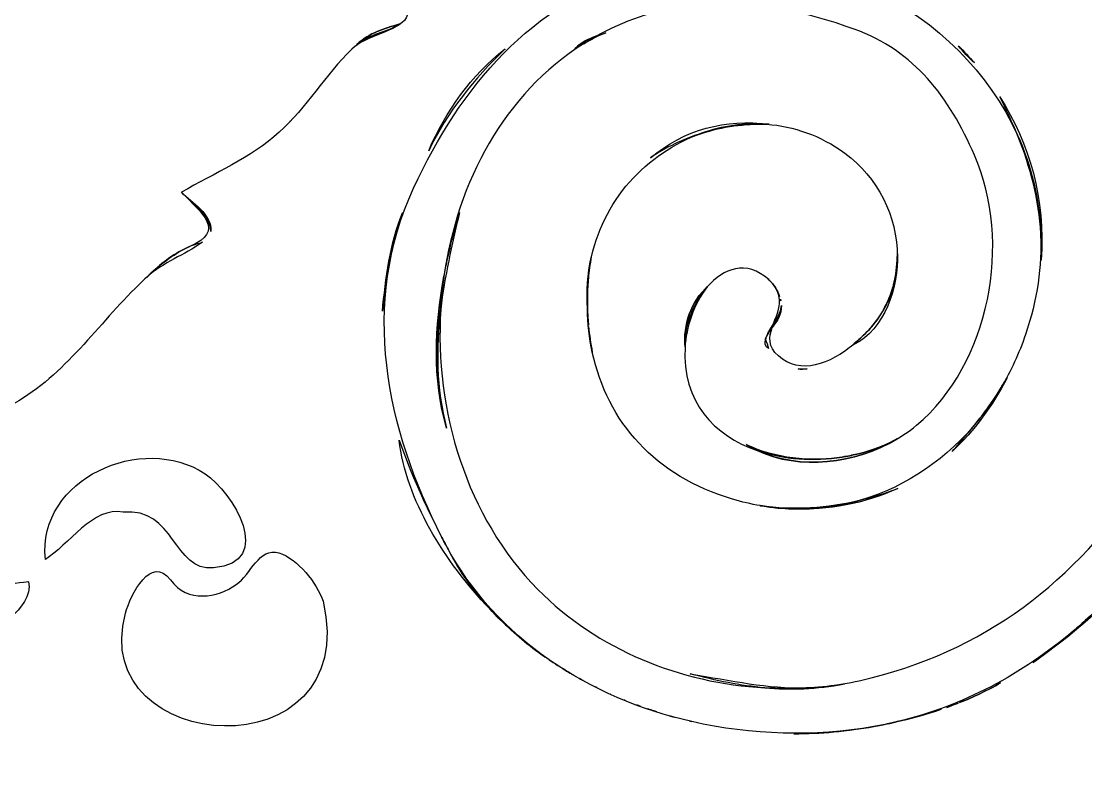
# Model space of a CAD drawing. Header units: centimetres. Extents: x -11.5 to 11.5, y -11.2 to 11.2.
# Drawn here: x -6.392 to -3.996, y 8.511 to 10.207 of the extents above; entities that cross this region are included whole.
import ezdxf

# ---------------------------------------------------------------- set-up
doc = ezdxf.new("R2010")
doc.units = ezdxf.units.CM
doc.header["$MEASUREMENT"] = 0
doc.layers.add('Layer 1', color=7, linetype='Continuous')

msp = doc.modelspace()

# ---------------------------------------------------------------- linework, layer by layer
at = {"layer": 'Layer 1'}
for points, knots in [([(-4.9059, 11.06084), (-5.01726, 11.06372), (-5.12804, 11.04925), (-5.23787, 11.03216), (-5.23787, 11.03216), (-5.38553, 11.00377), (-5.52949, 10.95622), (-5.66427, 10.89085), (-5.66427, 10.89085), (-5.76373, 10.84259), (-5.86059, 10.78605), (-5.95325, 10.72276), (-5.95325, 10.72276), (-5.95783, 10.7189), (-5.96211, 10.71588), (-5.96521, 10.7148), (-5.96521, 10.7148), (-6.06266, 10.64736), (-6.15515, 10.57227), (-6.24038, 10.49083), (-6.24038, 10.49083), (-6.39794, 10.34031), (-6.52756, 10.17071), (-6.65826, 9.99847), (-6.65826, 9.99847), (-6.68366, 9.96489), (-6.70914, 9.93137), (-6.73478, 9.89798), (-6.73478, 9.89798), (-6.73637, 9.89589), (-6.73793, 9.89383), (-6.73952, 9.89176), (-6.73952, 9.89176), (-6.88888, 9.69697), (-7.02413, 9.47467), (-7.18981, 9.29264), (-7.18981, 9.29264), (-7.20375, 9.27573), (-7.21886, 9.26025), (-7.23614, 9.24279), (-7.23614, 9.24279), (-7.31485, 9.15058), (-7.3869, 9.04959), (-7.47395, 8.96514), (-7.47395, 8.96514), (-7.51144, 8.92876), (-7.54904, 8.89323), (-7.58547, 8.85573), (-7.58547, 8.85573), (-7.59425, 8.84668), (-7.60314, 8.83766), (-7.61222, 8.8289), (-7.61222, 8.8289), (-7.60314, 8.83766), (-7.59425, 8.84665), (-7.58547, 8.85573), (-7.58547, 8.85573), (-7.61894, 8.8212), (-7.68469, 8.79146), (-7.70268, 8.74529), (-7.70268, 8.74529), (-7.65138, 8.70917), (-7.5651, 8.79495), (-7.53123, 8.82546), (-7.53123, 8.82546), (-7.45416, 8.89489), (-7.37251, 8.95945), (-7.2971, 9.03059), (-7.2971, 9.03059), (-7.20727, 9.11534), (-7.11986, 9.20368), (-7.03268, 9.29123), (-7.03268, 9.29123), (-7.00172, 9.32235), (-6.91716, 9.44675), (-6.85943, 9.47059), (-6.85943, 9.47059), (-6.85858, 9.47093), (-6.85771, 9.47117), (-6.85686, 9.47149), (-6.85686, 9.47149), (-6.85334, 9.47276), (-6.84993, 9.47366), (-6.84665, 9.47411), (-6.84665, 9.47411), (-6.84607, 9.47419), (-6.84554, 9.47448), (-6.84496, 9.47453), (-6.84496, 9.47453), (-6.84546, 9.47448), (-6.84594, 9.47419), (-6.84642, 9.47411), (-6.84642, 9.47411), (-6.84404, 9.47443), (-6.84158, 9.47488), (-6.83933, 9.47469), (-6.83933, 9.47469), (-6.82012, 9.25297), (-6.56893, 9.264), (-6.41896, 9.3411), (-6.41896, 9.3411), (-6.30339, 9.40053), (-6.22687, 9.51565), (-6.13604, 9.60539), (-6.13604, 9.60539), (-6.12445, 9.61687), (-6.11254, 9.62849), (-6.10027, 9.63971), (-6.10027, 9.63971), (-6.07527, 9.66363), (-6.04595, 9.68601), (-6.01388, 9.69969), (-6.01388, 9.69969), (-6.01343, 9.69988), (-6.01303, 9.70011), (-6.01261, 9.7003), (-6.01261, 9.7003), (-5.9317, 9.73496), (-5.98538, 9.77518), (-6.03166, 9.82219), (-6.03166, 9.82219), (-5.95736, 9.86566), (-5.87608, 9.8986), (-5.81153, 9.95729), (-5.81153, 9.95729), (-5.75023, 10.01306), (-5.70747, 10.08627), (-5.64836, 10.14427), (-5.64836, 10.14427), (-5.64659, 10.14602), (-5.64489, 10.14779), (-5.64309, 10.14948), (-5.64309, 10.14948), (-5.64489, 10.14779), (-5.64658, 10.14601), (-5.64836, 10.14427), (-5.64836, 10.14427), (-5.61767, 10.17544), (-5.54414, 10.1839), (-5.52586, 10.21449), (-5.52586, 10.21449), (-5.48503, 10.28278), (-5.66879, 10.35292), (-5.70369, 10.37628), (-5.70369, 10.37628), (-5.47382, 10.42674), (-5.29359, 10.57681), (-5.08615, 10.67981), (-5.08615, 10.67981), (-5.15293, 10.64832), (-5.22096, 10.61472), (-5.28229, 10.57535), (-5.28229, 10.57535), (-5.21014, 10.62276), (-5.13179, 10.66647), (-5.05081, 10.69661), (-5.05081, 10.69661), (-5.03052, 10.70598), (-5.01006, 10.715), (-4.98914, 10.7232), (-4.98914, 10.7232), (-4.71773, 10.82948), (-4.41753, 10.79128), (-4.16943, 10.64734), (-4.16943, 10.64734), (-4.02653, 10.56445), (-3.91347, 10.43959), (-3.83357, 10.29341), (-3.83357, 10.29341), (-3.85669, 10.3413), (-3.88284, 10.38742), (-3.91347, 10.42909), (-3.91347, 10.42909), (-3.86709, 10.36813), (-3.83042, 10.3004), (-3.80126, 10.22941), (-3.80126, 10.22941), (-3.65143, 9.90561), (-3.65513, 9.4976), (-3.84783, 9.2024), (-3.84783, 9.2024), (-4.00385, 8.9634), (-4.201, 8.7991), (-4.47944, 8.72877), (-4.47944, 8.72877), (-4.52696, 8.71676), (-4.57591, 8.70946), (-4.6253, 8.70654), (-4.6253, 8.70654), (-4.5976, 8.7072), (-4.56923, 8.70985), (-4.53955, 8.71543), (-4.53955, 8.71543), (-4.60239, 8.70358), (-4.66068, 8.70149), (-4.71888, 8.70657), (-4.71888, 8.70657), (-4.90792, 8.71707), (-5.0953, 8.79216), (-5.22931, 8.92813), (-5.22931, 8.92813), (-5.39034, 9.09151), (-5.46183, 9.32964), (-5.44815, 9.55906), (-5.44815, 9.55906), (-5.45887, 9.47045), (-5.45844, 9.38152), (-5.43508, 9.29138), (-5.43508, 9.29138), (-5.46704, 9.40293), (-5.46209, 9.51913), (-5.44082, 9.63227), (-5.44082, 9.63227), (-5.41071, 9.84619), (-5.30485, 10.04415), (-5.12636, 10.15644), (-5.12636, 10.15644), (-5.1329, 10.15279), (-5.13951, 10.14932), (-5.14591, 10.14541), (-5.14591, 10.14541), (-5.13017, 10.16121), (-5.11572, 10.16711), (-5.09828, 10.1733), (-5.09828, 10.1733), (-5.03748, 10.20706), (-4.96906, 10.23138), (-4.89286, 10.24355), (-4.89286, 10.24355), (-4.89228, 10.24363), (-4.89167, 10.24366), (-4.89109, 10.24374), (-4.89109, 10.24374), (-4.88194, 10.24517), (-4.87275, 10.24625), (-4.86347, 10.24684), (-4.86347, 10.24684), (-4.86283, 10.24687), (-4.8622, 10.24687), (-4.86154, 10.24689), (-4.86154, 10.24689), (-4.74737, 10.25708), (-4.6232, 10.22747), (-4.51774, 10.18942), (-4.51774, 10.18942), (-4.38024, 10.13981), (-4.30409, 10.03644), (-4.24657, 9.90536), (-4.24657, 9.90536), (-4.16122, 9.71086), (-4.21141, 9.43662), (-4.37698, 9.29751), (-4.37698, 9.29751), (-4.4127, 9.26751), (-4.45834, 9.246), (-4.50771, 9.23351), (-4.50771, 9.23351), (-4.47649, 9.2411), (-4.44688, 9.25203), (-4.42085, 9.26687), (-4.42085, 9.26687), (-4.51547, 9.21049), (-4.64019, 9.19572), (-4.73573, 9.24086), (-4.73573, 9.24086), (-4.83246, 9.27428), (-4.90517, 9.35016), (-4.89824, 9.4738), (-4.89824, 9.4738), (-4.90194, 9.52428), (-4.8871, 9.57363), (-4.84551, 9.61242), (-4.84551, 9.61242), (-4.84644, 9.61134), (-4.84723, 9.61012), (-4.84813, 9.60901), (-4.84813, 9.60901), (-4.81178, 9.65089), (-4.76053, 9.67076), (-4.70991, 9.62565), (-4.70991, 9.62565), (-4.71105, 9.62668), (-4.71224, 9.62769), (-4.71346, 9.62867), (-4.71346, 9.62867), (-4.71224, 9.62769), (-4.71105, 9.62666), (-4.70991, 9.62565), (-4.70991, 9.62565), (-4.70848, 9.62438), (-4.70758, 9.62311), (-4.70631, 9.62184), (-4.70631, 9.62184), (-4.70708, 9.62263), (-4.70769, 9.62356), (-4.70848, 9.62433), (-4.70848, 9.62433), (-4.70753, 9.62346), (-4.70681, 9.62235), (-4.70591, 9.62142), (-4.70591, 9.62142), (-4.70276, 9.61824), (-4.69985, 9.61507), (-4.69752, 9.61195), (-4.69752, 9.61195), (-4.69718, 9.61145), (-4.69688, 9.61092), (-4.69654, 9.61042), (-4.69654, 9.61042), (-4.69389, 9.60664), (-4.69172, 9.60291), (-4.69011, 9.59918), (-4.69011, 9.59918), (-4.68966, 9.59825), (-4.689, 9.59749), (-4.68858, 9.59651), (-4.68858, 9.59651), (-4.689, 9.59744), (-4.68964, 9.5982), (-4.69009, 9.5991), (-4.69009, 9.5991), (-4.67903, 9.57349), (-4.69043, 9.54928), (-4.6993, 9.52581), (-4.6993, 9.52581), (-4.68993, 9.54113), (-4.6807, 9.55637), (-4.68141, 9.56756), (-4.68141, 9.56756), (-4.68003, 9.54605), (-4.69125, 9.53232), (-4.70215, 9.51769), (-4.70215, 9.51769), (-4.70945, 9.49602), (-4.71173, 9.47488), (-4.68813, 9.45379), (-4.68813, 9.45379), (-4.63916, 9.41005), (-4.5719, 9.43524), (-4.51858, 9.47969), (-4.51858, 9.47969), (-4.51932, 9.47935), (-4.52001, 9.47892), (-4.52075, 9.47861), (-4.52075, 9.47861), (-4.51138, 9.48634), (-4.50204, 9.49467), (-4.49307, 9.50343), (-4.49307, 9.50343), (-4.47632, 9.52084), (-4.46206, 9.53955), (-4.4515, 9.55756), (-4.4515, 9.55756), (-4.4424, 9.5742), (-4.43494, 9.59166), (-4.42988, 9.60992), (-4.42988, 9.60992), (-4.42943, 9.61151), (-4.42901, 9.61312), (-4.42861, 9.61471), (-4.42861, 9.61471), (-4.4234, 9.635), (-4.42083, 9.65596), (-4.42049, 9.67699), (-4.42049, 9.67699), (-4.4198, 9.76737), (-4.46494, 9.8567), (-4.53873, 9.91041), (-4.53873, 9.91041), (-4.59368, 9.95042), (-4.65406, 9.97087), (-4.71447, 9.97529), (-4.71447, 9.97529), (-4.76352, 9.97706), (-4.81361, 9.96984), (-4.86126, 9.95481), (-4.86126, 9.95481), (-4.98429, 9.91089), (-5.08616, 9.80307), (-5.11113, 9.66382), (-5.11113, 9.66382), (-5.1124, 9.65588), (-5.11367, 9.64794), (-5.11457, 9.63998), (-5.11457, 9.63998), (-5.11465, 9.63919), (-5.11481, 9.63842), (-5.11491, 9.63765), (-5.11491, 9.63765), (-5.11631, 9.6245), (-5.11711, 9.61156), (-5.11766, 9.5987), (-5.11766, 9.5987), (-5.11856, 9.57343), (-5.11777, 9.54811), (-5.11544, 9.52298), (-5.11544, 9.52298), (-5.11658, 9.53547), (-5.11745, 9.54801), (-5.11795, 9.56055), (-5.11795, 9.56055), (-5.11721, 9.52666), (-5.11358, 9.49387), (-5.10689, 9.46252), (-5.10689, 9.46252), (-5.11054, 9.48141), (-5.11332, 9.50073), (-5.11522, 9.52023), (-5.11522, 9.52023), (-5.11331, 9.50076), (-5.11054, 9.48142), (-5.10689, 9.46252), (-5.10689, 9.46252), (-5.07316, 9.30478), (-4.96499, 9.18264), (-4.79124, 9.13113), (-4.79124, 9.13113), (-4.77036, 9.12494), (-4.74962, 9.12026), (-4.72901, 9.11671), (-4.72901, 9.11671), (-4.654, 9.10509), (-4.5773, 9.11068), (-4.50356, 9.12885), (-4.50356, 9.12885), (-4.39902, 9.15933), (-4.30645, 9.22362), (-4.23601, 9.31115), (-4.23601, 9.31115), (-4.23487, 9.31263), (-4.23363, 9.31406), (-4.23249, 9.31557), (-4.23249, 9.31557), (-4.23122, 9.31718), (-4.23003, 9.31885), (-4.22876, 9.32046), (-4.22876, 9.32046), (-4.21926, 9.33305), (-4.21005, 9.34583), (-4.20127, 9.35896), (-4.20127, 9.35896), (-4.19939, 9.36184), (-4.19757, 9.36481), (-4.19574, 9.36774), (-4.19574, 9.36774), (-4.19254, 9.37263), (-4.1896, 9.37769), (-4.18653, 9.38269), (-4.18653, 9.38269), (-4.16465, 9.41968), (-4.14618, 9.4595), (-4.13181, 9.50173), (-4.13181, 9.50173), (-4.10517, 9.57997), (-4.09461, 9.65625), (-4.09728, 9.72906), (-4.09728, 9.72906), (-4.10154, 9.80476), (-4.12022, 9.87821), (-4.14975, 9.95078), (-4.14975, 9.95078), (-4.27791, 10.23346), (-4.61862, 10.41047), (-4.94628, 10.33601), (-4.94628, 10.33601), (-4.96181, 10.33246), (-4.97695, 10.32839), (-4.99184, 10.32402), (-4.99184, 10.32402), (-4.99488, 10.32315), (-4.99793, 10.32225), (-5.00097, 10.32129), (-5.00097, 10.32129), (-5.24478, 10.24652), (-5.40277, 10.0615), (-5.50908, 9.83144), (-5.50908, 9.83144), (-5.6296, 9.57064), (-5.57112, 9.29076), (-5.44545, 9.04526), (-5.44545, 9.04526), (-5.4423, 9.03917), (-5.43915, 9.03312), (-5.43598, 9.02706), (-5.43598, 9.02706), (-5.3792, 8.92125), (-5.29879, 8.83553), (-5.20405, 8.76965), (-5.20405, 8.76965), (-5.19786, 8.76544), (-5.19164, 8.76124), (-5.18534, 8.75716), (-5.18534, 8.75716), (-5.19164, 8.76121), (-5.19785, 8.76544), (-5.20405, 8.76965), (-5.20405, 8.76965), (-5.10843, 8.70316), (-4.99828, 8.65691), (-4.88308, 8.63056), (-4.88308, 8.63056), (-4.88493, 8.63101), (-4.88681, 8.63146), (-4.88864, 8.63194), (-4.88864, 8.63194), (-4.88681, 8.63146), (-4.88494, 8.63101), (-4.88308, 8.63056), (-4.88308, 8.63056), (-4.74825, 8.59971), (-4.60664, 8.59608), (-4.47348, 8.61945), (-4.47348, 8.61945), (-4.46774, 8.62048), (-4.46197, 8.62154), (-4.45626, 8.62268), (-4.45626, 8.62268), (-4.45057, 8.62379), (-4.44486, 8.6249), (-4.43919, 8.62612), (-4.43919, 8.62612), (-4.43292, 8.62744), (-4.42665, 8.62895), (-4.42038, 8.63041), (-4.42038, 8.63041), (-4.2733, 8.66502), (-4.13897, 8.73738), (-4.02361, 8.83501), (-4.02361, 8.83501), (-4.01483, 8.84252), (-4.00607, 8.85006), (-3.99747, 8.85779), (-3.99747, 8.85779), (-3.93175, 8.91708), (-3.87275, 8.98466), (-3.82168, 9.05805), (-3.82168, 9.05805), (-3.81983, 9.06101), (-3.81816, 9.06416), (-3.81634, 9.06718), (-3.81634, 9.06718), (-3.80827, 9.08279), (-3.80012, 9.09835), (-3.7903, 9.11274), (-3.7903, 9.11274), (-3.79853, 9.09708), (-3.80734, 9.08202), (-3.81634, 9.06718), (-3.81634, 9.06718), (-3.8174, 9.06517), (-3.81846, 9.06318), (-3.81949, 9.06117), (-3.81949, 9.06117), (-3.719, 9.20659), (-3.64976, 9.37441), (-3.6215, 9.54541), (-3.6215, 9.54541), (-3.62203, 9.54234), (-3.62256, 9.53927), (-3.62317, 9.5362), (-3.62317, 9.5362), (-3.62256, 9.53927), (-3.62206, 9.54234), (-3.6215, 9.54541), (-3.6215, 9.54541), (-3.62071, 9.55023), (-3.61978, 9.55501), (-3.61904, 9.5598), (-3.61904, 9.5598), (-3.5526, 9.99784), (-3.74117, 10.57479), (-4.12101, 10.83808), (-4.12101, 10.83808), (-4.11905, 10.8366), (-4.11715, 10.83509), (-4.11519, 10.83358), (-4.11519, 10.83358), (-4.10511, 10.82622), (-4.09519, 10.8186), (-4.08553, 10.81064), (-4.08553, 10.81064), (-4.09508, 10.81876), (-4.10529, 10.82596), (-4.11519, 10.83358), (-4.11519, 10.83358), (-4.1212, 10.83797), (-4.12733, 10.84215), (-4.13347, 10.84633), (-4.13347, 10.84633), (-4.14149, 10.85167), (-4.14948, 10.85699), (-4.15768, 10.86205), (-4.15768, 10.86205), (-4.15959, 10.86324), (-4.16146, 10.86446), (-4.1634, 10.86562), (-4.1634, 10.86562), (-4.17594, 10.87327), (-4.18867, 10.88062), (-4.20161, 10.88758), (-4.20161, 10.88758), (-4.21151, 10.8929), (-4.22151, 10.89795), (-4.23151, 10.90301), (-4.23151, 10.90301), (-4.26315, 10.91851), (-4.29565, 10.93225), (-4.32845, 10.94458), (-4.32845, 10.94458), (-4.40468, 10.97323), (-4.47865, 10.9975), (-4.55515, 11.0211), (-4.55515, 11.0211), (-4.64831, 11.04311), (-4.74332, 11.05626), (-4.83889, 11.06092), (-4.83889, 11.06092), (-4.86124, 11.0606), (-4.88357, 11.06026), (-4.9059, 11.06084)], [0, 0, 0, 0, 0.0064103, 0.0064103, 0.0064103, 0.0064103, 0.0128205, 0.0128205, 0.0128205, 0.0128205, 0.0192308, 0.0192308, 0.0192308, 0.0192308, 0.025641, 0.025641, 0.025641, 0.025641, 0.0320513, 0.0320513, 0.0320513, 0.0320513, 0.0384615, 0.0384615, 0.0384615, 0.0384615, 0.0448718, 0.0448718, 0.0448718, 0.0448718, 0.0512821, 0.0512821, 0.0512821, 0.0512821, 0.0576923, 0.0576923, 0.0576923, 0.0576923, 0.0641026, 0.0641026, 0.0641026, 0.0641026, 0.0705128, 0.0705128, 0.0705128, 0.0705128, 0.0769231, 0.0769231, 0.0769231, 0.0769231, 0.0833333, 0.0833333, 0.0833333, 0.0833333, 0.0897436, 0.0897436, 0.0897436, 0.0897436, 0.0961538, 0.0961538, 0.0961538, 0.0961538, 0.1025641, 0.1025641, 0.1025641, 0.1025641, 0.1089744, 0.1089744, 0.1089744, 0.1089744, 0.1153846, 0.1153846, 0.1153846, 0.1153846, 0.1217949, 0.1217949, 0.1217949, 0.1217949, 0.1282051, 0.1282051, 0.1282051, 0.1282051, 0.1346154, 0.1346154, 0.1346154, 0.1346154, 0.1410256, 0.1410256, 0.1410256, 0.1410256, 0.1474359, 0.1474359, 0.1474359, 0.1474359, 0.1538462, 0.1538462, 0.1538462, 0.1538462, 0.1602564, 0.1602564, 0.1602564, 0.1602564, 0.1666667, 0.1666667, 0.1666667, 0.1666667, 0.1730769, 0.1730769, 0.1730769, 0.1730769, 0.1794872, 0.1794872, 0.1794872, 0.1794872, 0.1858974, 0.1858974, 0.1858974, 0.1858974, 0.1923077, 0.1923077, 0.1923077, 0.1923077, 0.1987179, 0.1987179, 0.1987179, 0.1987179, 0.2051282, 0.2051282, 0.2051282, 0.2051282, 0.2115385, 0.2115385, 0.2115385, 0.2115385, 0.2179487, 0.2179487, 0.2179487, 0.2179487, 0.224359, 0.224359, 0.224359, 0.224359, 0.2307692, 0.2307692, 0.2307692, 0.2307692, 0.2371795, 0.2371795, 0.2371795, 0.2371795, 0.2435897, 0.2435897, 0.2435897, 0.2435897, 0.25, 0.25, 0.25, 0.25, 0.2564103, 0.2564103, 0.2564103, 0.2564103, 0.2628205, 0.2628205, 0.2628205, 0.2628205, 0.2692308, 0.2692308, 0.2692308, 0.2692308, 0.275641, 0.275641, 0.275641, 0.275641, 0.2820513, 0.2820513, 0.2820513, 0.2820513, 0.2884615, 0.2884615, 0.2884615, 0.2884615, 0.2948718, 0.2948718, 0.2948718, 0.2948718, 0.3012821, 0.3012821, 0.3012821, 0.3012821, 0.3076923, 0.3076923, 0.3076923, 0.3076923, 0.3141026, 0.3141026, 0.3141026, 0.3141026, 0.3205128, 0.3205128, 0.3205128, 0.3205128, 0.3269231, 0.3269231, 0.3269231, 0.3269231, 0.3333333, 0.3333333, 0.3333333, 0.3333333, 0.3397436, 0.3397436, 0.3397436, 0.3397436, 0.3461538, 0.3461538, 0.3461538, 0.3461538, 0.3525641, 0.3525641, 0.3525641, 0.3525641, 0.3589744, 0.3589744, 0.3589744, 0.3589744, 0.3653846, 0.3653846, 0.3653846, 0.3653846, 0.3717949, 0.3717949, 0.3717949, 0.3717949, 0.3782051, 0.3782051, 0.3782051, 0.3782051, 0.3846154, 0.3846154, 0.3846154, 0.3846154, 0.3910256, 0.3910256, 0.3910256, 0.3910256, 0.3974359, 0.3974359, 0.3974359, 0.3974359, 0.4038462, 0.4038462, 0.4038462, 0.4038462, 0.4102564, 0.4102564, 0.4102564, 0.4102564, 0.4166667, 0.4166667, 0.4166667, 0.4166667, 0.4230769, 0.4230769, 0.4230769, 0.4230769, 0.4294872, 0.4294872, 0.4294872, 0.4294872, 0.4358974, 0.4358974, 0.4358974, 0.4358974, 0.4423077, 0.4423077, 0.4423077, 0.4423077, 0.4487179, 0.4487179, 0.4487179, 0.4487179, 0.4551282, 0.4551282, 0.4551282, 0.4551282, 0.4615385, 0.4615385, 0.4615385, 0.4615385, 0.4679487, 0.4679487, 0.4679487, 0.4679487, 0.474359, 0.474359, 0.474359, 0.474359, 0.4807692, 0.4807692, 0.4807692, 0.4807692, 0.4871795, 0.4871795, 0.4871795, 0.4871795, 0.4935897, 0.4935897, 0.4935897, 0.4935897, 0.5, 0.5, 0.5, 0.5, 0.5064103, 0.5064103, 0.5064103, 0.5064103, 0.5128205, 0.5128205, 0.5128205, 0.5128205, 0.5192308, 0.5192308, 0.5192308, 0.5192308, 0.525641, 0.525641, 0.525641, 0.525641, 0.5320513, 0.5320513, 0.5320513, 0.5320513, 0.5384615, 0.5384615, 0.5384615, 0.5384615, 0.5448718, 0.5448718, 0.5448718, 0.5448718, 0.5512821, 0.5512821, 0.5512821, 0.5512821, 0.5576923, 0.5576923, 0.5576923, 0.5576923, 0.5641026, 0.5641026, 0.5641026, 0.5641026, 0.5705128, 0.5705128, 0.5705128, 0.5705128, 0.5769231, 0.5769231, 0.5769231, 0.5769231, 0.5833333, 0.5833333, 0.5833333, 0.5833333, 0.5897436, 0.5897436, 0.5897436, 0.5897436, 0.5961538, 0.5961538, 0.5961538, 0.5961538, 0.6025641, 0.6025641, 0.6025641, 0.6025641, 0.6089744, 0.6089744, 0.6089744, 0.6089744, 0.6153846, 0.6153846, 0.6153846, 0.6153846, 0.6217949, 0.6217949, 0.6217949, 0.6217949, 0.6282051, 0.6282051, 0.6282051, 0.6282051, 0.6346154, 0.6346154, 0.6346154, 0.6346154, 0.6410256, 0.6410256, 0.6410256, 0.6410256, 0.6474359, 0.6474359, 0.6474359, 0.6474359, 0.6538462, 0.6538462, 0.6538462, 0.6538462, 0.6602564, 0.6602564, 0.6602564, 0.6602564, 0.6666667, 0.6666667, 0.6666667, 0.6666667, 0.6730769, 0.6730769, 0.6730769, 0.6730769, 0.6794872, 0.6794872, 0.6794872, 0.6794872, 0.6858974, 0.6858974, 0.6858974, 0.6858974, 0.6923077, 0.6923077, 0.6923077, 0.6923077, 0.6987179, 0.6987179, 0.6987179, 0.6987179, 0.7051282, 0.7051282, 0.7051282, 0.7051282, 0.7115385, 0.7115385, 0.7115385, 0.7115385, 0.7179487, 0.7179487, 0.7179487, 0.7179487, 0.724359, 0.724359, 0.724359, 0.724359, 0.7307692, 0.7307692, 0.7307692, 0.7307692, 0.7371795, 0.7371795, 0.7371795, 0.7371795, 0.7435897, 0.7435897, 0.7435897, 0.7435897, 0.75, 0.75, 0.75, 0.75, 0.7564103, 0.7564103, 0.7564103, 0.7564103, 0.7628205, 0.7628205, 0.7628205, 0.7628205, 0.7692308, 0.7692308, 0.7692308, 0.7692308, 0.775641, 0.775641, 0.775641, 0.775641, 0.7820513, 0.7820513, 0.7820513, 0.7820513, 0.7884615, 0.7884615, 0.7884615, 0.7884615, 0.7948718, 0.7948718, 0.7948718, 0.7948718, 0.8012821, 0.8012821, 0.8012821, 0.8012821, 0.8076923, 0.8076923, 0.8076923, 0.8076923, 0.8141026, 0.8141026, 0.8141026, 0.8141026, 0.8205128, 0.8205128, 0.8205128, 0.8205128, 0.8269231, 0.8269231, 0.8269231, 0.8269231, 0.8333333, 0.8333333, 0.8333333, 0.8333333, 0.8397436, 0.8397436, 0.8397436, 0.8397436, 0.8461538, 0.8461538, 0.8461538, 0.8461538, 0.8525641, 0.8525641, 0.8525641, 0.8525641, 0.8589744, 0.8589744, 0.8589744, 0.8589744, 0.8653846, 0.8653846, 0.8653846, 0.8653846, 0.8717949, 0.8717949, 0.8717949, 0.8717949, 0.8782051, 0.8782051, 0.8782051, 0.8782051, 0.8846154, 0.8846154, 0.8846154, 0.8846154, 0.8910256, 0.8910256, 0.8910256, 0.8910256, 0.8974359, 0.8974359, 0.8974359, 0.8974359, 0.9038462, 0.9038462, 0.9038462, 0.9038462, 0.9102564, 0.9102564, 0.9102564, 0.9102564, 0.9166667, 0.9166667, 0.9166667, 0.9166667, 0.9230769, 0.9230769, 0.9230769, 0.9230769, 0.9294872, 0.9294872, 0.9294872, 0.9294872, 0.9358974, 0.9358974, 0.9358974, 0.9358974, 0.9423077, 0.9423077, 0.9423077, 0.9423077, 0.9487179, 0.9487179, 0.9487179, 0.9487179, 0.9551282, 0.9551282, 0.9551282, 0.9551282, 0.9615385, 0.9615385, 0.9615385, 0.9615385, 0.9679487, 0.9679487, 0.9679487, 0.9679487, 0.974359, 0.974359, 0.974359, 0.974359, 0.9807692, 0.9807692, 0.9807692, 0.9807692, 0.9871795, 0.9871795, 0.9871795, 0.9871795, 1, 1, 1, 1]), ([(-5.63727, 10.15491), (-5.60893, 10.17854), (-5.56991, 10.18113), (-5.53964, 10.20105), (-5.53964, 10.20105), (-5.57726, 10.19007), (-5.60716, 10.18187), (-5.63727, 10.15491)], [0, 0, 0, 0, 0.3333333, 0.3333333, 0.3333333, 0.3333333, 1, 1, 1, 1]), ([(-5.53963, 10.20105), (-5.5699, 10.18113), (-5.60892, 10.17853), (-5.63726, 10.15491), (-5.63726, 10.15491), (-5.60716, 10.18187), (-5.57726, 10.19007), (-5.53963, 10.20105)], [0, 0, 0, 0, 0.3333333, 0.3333333, 0.3333333, 0.3333333, 1, 1, 1, 1]), ([(-5.12633, 10.15649), (-5.11712, 10.16228), (-5.10784, 10.16803), (-5.09823, 10.17334), (-5.09823, 10.17334), (-5.11569, 10.16718), (-5.13014, 10.16125), (-5.14586, 10.14545), (-5.14586, 10.14545), (-5.13948, 10.1494), (-5.13286, 10.15287), (-5.12633, 10.15649)], [0, 0, 0, 0, 0.25, 0.25, 0.25, 0.25, 0.5, 0.5, 0.5, 0.5, 1, 1, 1, 1]), ([(-5.07672, 10.1811), (-5.08453, 10.17811), (-5.09159, 10.1757), (-5.09823, 10.17335), (-5.09823, 10.17335), (-5.10783, 10.16803), (-5.11709, 10.16232), (-5.12633, 10.1565), (-5.12633, 10.1565), (-5.11019, 10.16549), (-5.09378, 10.1739), (-5.07672, 10.1811)], [0, 0, 0, 0, 0.25, 0.25, 0.25, 0.25, 0.5, 0.5, 0.5, 0.5, 1, 1, 1, 1]), ([(-5.30312, 10.14493), (-5.37919, 10.0855), (-5.43716, 10.00504), (-5.4751, 9.91569), (-5.4751, 9.91569), (-5.43346, 10.00314), (-5.37199, 10.07805), (-5.30312, 10.14493)], [0, 0, 0, 0, 0.3333333, 0.3333333, 0.3333333, 0.3333333, 1, 1, 1, 1]), ([(-4.28281, 10.152), (-4.27141, 10.13827), (-4.25971, 10.12485), (-4.24659, 10.11319), (-4.24659, 10.11319), (-4.25815, 10.12657), (-4.27022, 10.13956), (-4.28281, 10.152)], [0, 0, 0, 0, 0.3333333, 0.3333333, 0.3333333, 0.3333333, 1, 1, 1, 1]), ([(-4.09676, 9.6694), (-4.08596, 9.80582), (-4.12237, 9.93155), (-4.18984, 10.0372), (-4.18984, 10.0372), (-4.17497, 10.00847), (-4.16161, 9.97971), (-4.14986, 9.95081), (-4.14986, 9.95081), (-4.11885, 9.88239), (-4.10028, 9.80783), (-4.09739, 9.72909), (-4.09739, 9.72909), (-4.09625, 9.70935), (-4.0958, 9.68951), (-4.09676, 9.6694)], [0, 0, 0, 0, 0.2, 0.2, 0.2, 0.2, 0.4, 0.4, 0.4, 0.4, 0.6, 0.6, 0.6, 0.6, 1, 1, 1, 1]), ([(-5.7867, 9.982), (-5.78562, 9.98303), (-5.7893, 9.97938), (-5.7867, 9.982), (-5.7867, 9.982), (-5.7867, 9.982), (-5.7867, 9.982), (-5.7867, 9.982)], [0, 0, 0, 0, 0.3333333, 0.3333333, 0.3333333, 0.3333333, 1, 1, 1, 1]), ([(-5.7867, 9.982), (-5.7893, 9.97938), (-5.78562, 9.98303), (-5.7867, 9.982), (-5.7867, 9.982), (-5.7867, 9.982), (-5.7867, 9.982), (-5.7867, 9.982)], [0, 0, 0, 0, 0.3333333, 0.3333333, 0.3333333, 0.3333333, 1, 1, 1, 1]), ([(-4.71448, 9.97531), (-4.71265, 9.97526), (-4.71078, 9.97536), (-4.70895, 9.97528), (-4.70895, 9.97528), (-4.80658, 9.98748), (-4.9004, 9.96396), (-4.97626, 9.89948), (-4.97626, 9.89948), (-4.94141, 9.9235), (-4.90226, 9.94195), (-4.8613, 9.95486), (-4.8613, 9.95486), (-4.81438, 9.97158), (-4.76443, 9.97896), (-4.71448, 9.97531)], [0, 0, 0, 0, 0.2, 0.2, 0.2, 0.2, 0.4, 0.4, 0.4, 0.4, 0.6, 0.6, 0.6, 0.6, 1, 1, 1, 1]), ([(-4.71448, 9.97531), (-4.76446, 9.97896), (-4.81439, 9.97158), (-4.86127, 9.95483), (-4.86127, 9.95483), (-4.81362, 9.96986), (-4.76353, 9.97708), (-4.71448, 9.97531)], [0, 0, 0, 0, 0.3333333, 0.3333333, 0.3333333, 0.3333333, 1, 1, 1, 1]), ([(-4.14986, 9.95083), (-4.12031, 9.87825), (-4.10165, 9.80481), (-4.09739, 9.72911), (-4.09739, 9.72911), (-4.10027, 9.80783), (-4.11882, 9.88241), (-4.14986, 9.95083)], [0, 0, 0, 0, 0.3333333, 0.3333333, 0.3333333, 0.3333333, 1, 1, 1, 1]), ([(-5.9654, 9.73382), (-5.96315, 9.77316), (-6.00839, 9.79864), (-6.03163, 9.82224), (-6.03163, 9.82224), (-6.00649, 9.79666), (-5.96871, 9.77383), (-5.9654, 9.73382)], [0, 0, 0, 0, 0.3333333, 0.3333333, 0.3333333, 0.3333333, 1, 1, 1, 1]), ([(-5.57943, 9.55422), (-5.57067, 9.62598), (-5.55898, 9.7077), (-5.53437, 9.7756), (-5.53437, 9.7756), (-5.56218, 9.70758), (-5.57234, 9.62709), (-5.57943, 9.55422)], [0, 0, 0, 0, 0.3333333, 0.3333333, 0.3333333, 0.3333333, 1, 1, 1, 1]), ([(-5.40586, 9.77624), (-5.41949, 9.72928), (-5.43163, 9.6811), (-5.44079, 9.63236), (-5.44079, 9.63236), (-5.4442, 9.6081), (-5.44664, 9.58368), (-5.44809, 9.55912), (-5.44809, 9.55912), (-5.43936, 9.63156), (-5.42319, 9.70379), (-5.40586, 9.77624)], [0, 0, 0, 0, 0.25, 0.25, 0.25, 0.25, 0.5, 0.5, 0.5, 0.5, 1, 1, 1, 1]), ([(-6.10976, 9.63053), (-6.07195, 9.66538), (-6.02581, 9.68011), (-5.98464, 9.70961), (-5.98464, 9.70961), (-5.99461, 9.70731), (-6.00433, 9.70384), (-6.01385, 9.69977), (-6.01385, 9.69977), (-6.046, 9.68572), (-6.0741, 9.66373), (-6.10024, 9.63979), (-6.10024, 9.63979), (-6.10346, 9.63669), (-6.10669, 9.63363), (-6.10976, 9.63053)], [0, 0, 0, 0, 0.2, 0.2, 0.2, 0.2, 0.4, 0.4, 0.4, 0.4, 0.6, 0.6, 0.6, 0.6, 1, 1, 1, 1]), ([(-6.01387, 9.69974), (-6.04591, 9.68606), (-6.07523, 9.66368), (-6.10026, 9.63976), (-6.10026, 9.63976), (-6.07412, 9.66371), (-6.04602, 9.68572), (-6.01387, 9.69974)], [0, 0, 0, 0, 0.3333333, 0.3333333, 0.3333333, 0.3333333, 1, 1, 1, 1]), ([(-4.4286, 9.61476), (-4.429, 9.61315), (-4.42942, 9.61156), (-4.42987, 9.60997), (-4.42987, 9.60997), (-4.43278, 9.59949), (-4.43614, 9.58904), (-4.44051, 9.57883), (-4.44051, 9.57883), (-4.44342, 9.572), (-4.44726, 9.56483), (-4.45149, 9.55761), (-4.45149, 9.55761), (-4.45347, 9.55399), (-4.45501, 9.55015), (-4.45718, 9.54663), (-4.45718, 9.54663), (-4.46689, 9.53089), (-4.47954, 9.51663), (-4.49306, 9.50348), (-4.49306, 9.50348), (-4.50108, 9.49515), (-4.50962, 9.48721), (-4.51857, 9.47975), (-4.51857, 9.47975), (-4.44795, 9.51158), (-4.41763, 9.61143), (-4.42012, 9.68329), (-4.42012, 9.68329), (-4.42012, 9.6812), (-4.42046, 9.67914), (-4.42049, 9.67705), (-4.42049, 9.67705), (-4.42066, 9.65617), (-4.42333, 9.63529), (-4.4286, 9.61476)], [0, 0, 0, 0, 0.1, 0.1, 0.1, 0.1, 0.2, 0.2, 0.2, 0.2, 0.3, 0.3, 0.3, 0.3, 0.4, 0.4, 0.4, 0.4, 0.5, 0.5, 0.5, 0.5, 0.6, 0.6, 0.6, 0.6, 0.7, 0.7, 0.7, 0.7, 0.8, 0.8, 0.8, 0.8, 1, 1, 1, 1]), ([(-5.11768, 9.59873), (-5.11718, 9.61251), (-5.11612, 9.6263), (-5.11458, 9.64001), (-5.11458, 9.64001), (-5.11368, 9.64805), (-5.11254, 9.65602), (-5.11114, 9.66385), (-5.11114, 9.66385), (-5.11053, 9.66763), (-5.11019, 9.67144), (-5.1095, 9.67523), (-5.1095, 9.67523), (-5.1176, 9.63763), (-5.11953, 9.59903), (-5.11797, 9.56059), (-5.11797, 9.56059), (-5.11826, 9.57317), (-5.11823, 9.58584), (-5.11768, 9.59873)], [0, 0, 0, 0, 0.1666667, 0.1666667, 0.1666667, 0.1666667, 0.3333333, 0.3333333, 0.3333333, 0.3333333, 0.5, 0.5, 0.5, 0.5, 0.6666667, 0.6666667, 0.6666667, 0.6666667, 1, 1, 1, 1]), ([(-5.11114, 9.66384), (-5.11254, 9.65601), (-5.11368, 9.64804), (-5.11458, 9.64), (-5.11458, 9.64), (-5.11368, 9.64799), (-5.11241, 9.65593), (-5.11114, 9.66384)], [0, 0, 0, 0, 0.3333333, 0.3333333, 0.3333333, 0.3333333, 1, 1, 1, 1]), ([(-4.42047, 9.67702), (-4.42081, 9.65599), (-4.42338, 9.63506), (-4.42859, 9.61474), (-4.42859, 9.61474), (-4.42333, 9.63529), (-4.42066, 9.65617), (-4.42047, 9.67702)], [0, 0, 0, 0, 0.3333333, 0.3333333, 0.3333333, 0.3333333, 1, 1, 1, 1]), ([(-5.43504, 9.29147), (-5.45838, 9.38161), (-5.4588, 9.47054), (-5.44811, 9.55915), (-5.44811, 9.55915), (-5.44665, 9.5837), (-5.44422, 9.60812), (-5.44081, 9.63239), (-5.44081, 9.63239), (-5.46206, 9.51922), (-5.46701, 9.40301), (-5.43504, 9.29147)], [0, 0, 0, 0, 0.25, 0.25, 0.25, 0.25, 0.5, 0.5, 0.5, 0.5, 1, 1, 1, 1]), ([(-4.8982, 9.47384), (-4.9013, 9.51639), (-4.88066, 9.57152), (-4.84809, 9.60904), (-4.84809, 9.60904), (-4.84719, 9.61015), (-4.8464, 9.61137), (-4.84547, 9.61245), (-4.84547, 9.61245), (-4.88707, 9.57367), (-4.90191, 9.5243), (-4.8982, 9.47384)], [0, 0, 0, 0, 0.25, 0.25, 0.25, 0.25, 0.5, 0.5, 0.5, 0.5, 1, 1, 1, 1]), ([(-4.8982, 9.47384), (-4.89598, 9.51615), (-4.87865, 9.57168), (-4.84809, 9.60904), (-4.84809, 9.60904), (-4.88066, 9.57153), (-4.9013, 9.51639), (-4.8982, 9.47384)], [0, 0, 0, 0, 0.3333333, 0.3333333, 0.3333333, 0.3333333, 1, 1, 1, 1]), ([(-4.70847, 9.62436), (-4.70768, 9.62359), (-4.70707, 9.62267), (-4.7063, 9.62187), (-4.7063, 9.62187), (-4.70617, 9.62174), (-4.70604, 9.62158), (-4.7059, 9.62145), (-4.7059, 9.62145), (-4.70681, 9.62235), (-4.70752, 9.62347), (-4.70847, 9.62436)], [0, 0, 0, 0, 0.25, 0.25, 0.25, 0.25, 0.5, 0.5, 0.5, 0.5, 1, 1, 1, 1]), ([(-4.69651, 9.61045), (-4.69688, 9.61098), (-4.69712, 9.61146), (-4.69749, 9.61198), (-4.69749, 9.61198), (-4.7, 9.61542), (-4.70291, 9.61846), (-4.70588, 9.62145), (-4.70588, 9.62145), (-4.70601, 9.62158), (-4.70614, 9.62174), (-4.70628, 9.62187), (-4.70628, 9.62187), (-4.69972, 9.6152), (-4.69421, 9.60756), (-4.69006, 9.59912), (-4.69006, 9.59912), (-4.69006, 9.59915), (-4.69006, 9.59917), (-4.69009, 9.5992), (-4.69009, 9.5992), (-4.69199, 9.60312), (-4.69408, 9.60693), (-4.69651, 9.61045)], [0, 0, 0, 0, 0.1428571, 0.1428571, 0.1428571, 0.1428571, 0.2857143, 0.2857143, 0.2857143, 0.2857143, 0.4285714, 0.4285714, 0.4285714, 0.4285714, 0.5714286, 0.5714286, 0.5714286, 0.5714286, 0.7142857, 0.7142857, 0.7142857, 0.7142857, 1, 1, 1, 1]), ([(-4.69749, 9.61196), (-4.69712, 9.61143), (-4.69688, 9.61095), (-4.69651, 9.61043), (-4.69651, 9.61043), (-4.69686, 9.61092), (-4.69715, 9.61148), (-4.69749, 9.61196)], [0, 0, 0, 0, 0.3333333, 0.3333333, 0.3333333, 0.3333333, 1, 1, 1, 1]), ([(-4.42989, 9.60997), (-4.43494, 9.59174), (-4.4424, 9.57428), (-4.45151, 9.55761), (-4.45151, 9.55761), (-4.44728, 9.56483), (-4.44344, 9.57198), (-4.44053, 9.57883), (-4.44053, 9.57883), (-4.43616, 9.58904), (-4.4328, 9.59947), (-4.42989, 9.60997)], [0, 0, 0, 0, 0.25, 0.25, 0.25, 0.25, 0.5, 0.5, 0.5, 0.5, 1, 1, 1, 1]), ([(-5.11768, 9.59873), (-5.11824, 9.58584), (-5.11824, 9.57317), (-5.11797, 9.5606), (-5.11797, 9.5606), (-5.11747, 9.54803), (-5.11659, 9.53549), (-5.11546, 9.52303), (-5.11546, 9.52303), (-5.11778, 9.54814), (-5.11858, 9.57346), (-5.11768, 9.59873)], [0, 0, 0, 0, 0.25, 0.25, 0.25, 0.25, 0.5, 0.5, 0.5, 0.5, 1, 1, 1, 1]), ([(-4.69008, 9.5992), (-4.69008, 9.59917), (-4.69008, 9.59915), (-4.69005, 9.59912), (-4.69005, 9.59912), (-4.6896, 9.59822), (-4.68897, 9.59745), (-4.68854, 9.59653), (-4.68854, 9.59653), (-4.689, 9.59751), (-4.68963, 9.59828), (-4.69008, 9.5992)], [0, 0, 0, 0, 0.25, 0.25, 0.25, 0.25, 0.5, 0.5, 0.5, 0.5, 1, 1, 1, 1]), ([(-4.68529, 9.58788), (-4.68614, 9.59063), (-4.6872, 9.5933), (-4.68828, 9.59587), (-4.68828, 9.59587), (-4.68717, 9.5933), (-4.68611, 9.59063), (-4.68529, 9.58788)], [0, 0, 0, 0, 0.3333333, 0.3333333, 0.3333333, 0.3333333, 1, 1, 1, 1]), ([(-4.69926, 9.52586), (-4.70029, 9.52313), (-4.70122, 9.52044), (-4.70212, 9.51771), (-4.70212, 9.51771), (-4.69122, 9.53237), (-4.68, 9.54607), (-4.68138, 9.56758), (-4.68138, 9.56758), (-4.68066, 9.55642), (-4.68987, 9.54115), (-4.69926, 9.52586)], [0, 0, 0, 0, 0.25, 0.25, 0.25, 0.25, 0.5, 0.5, 0.5, 0.5, 1, 1, 1, 1]), ([(-4.68275, 9.57785), (-4.68296, 9.57907), (-4.6832, 9.58023), (-4.68344, 9.58142), (-4.68344, 9.58142), (-4.6832, 9.58026), (-4.68297, 9.57907), (-4.68275, 9.57785)], [0, 0, 0, 0, 0.3333333, 0.3333333, 0.3333333, 0.3333333, 1, 1, 1, 1]), ([(-4.71485, 9.49742), (-4.71133, 9.5048), (-4.70683, 9.51139), (-4.70212, 9.51771), (-4.70212, 9.51771), (-4.70122, 9.52044), (-4.70029, 9.52313), (-4.69926, 9.52586), (-4.69926, 9.52586), (-4.7053, 9.51602), (-4.71128, 9.50623), (-4.71485, 9.49742)], [0, 0, 0, 0, 0.25, 0.25, 0.25, 0.25, 0.5, 0.5, 0.5, 0.5, 1, 1, 1, 1]), ([(-4.71009, 9.47035), (-4.71237, 9.47726), (-4.71469, 9.48413), (-4.71702, 9.49107), (-4.71702, 9.49107), (-4.71935, 9.48223), (-4.71818, 9.47485), (-4.71009, 9.47035)], [0, 0, 0, 0, 0.3333333, 0.3333333, 0.3333333, 0.3333333, 1, 1, 1, 1]), ([(-4.71699, 9.49107), (-4.71643, 9.49311), (-4.71575, 9.49522), (-4.71485, 9.49742), (-4.71485, 9.49742), (-4.7157, 9.49565), (-4.71665, 9.49398), (-4.71734, 9.4921), (-4.71734, 9.4921), (-4.71723, 9.49173), (-4.71712, 9.49141), (-4.71699, 9.49107)], [0, 0, 0, 0, 0.25, 0.25, 0.25, 0.25, 0.5, 0.5, 0.5, 0.5, 1, 1, 1, 1]), ([(-4.49305, 9.50348), (-4.50205, 9.49472), (-4.51136, 9.48636), (-4.52073, 9.47866), (-4.52073, 9.47866), (-4.51999, 9.47898), (-4.5193, 9.4794), (-4.51856, 9.47974), (-4.51856, 9.47974), (-4.50961, 9.4872), (-4.50107, 9.49514), (-4.49305, 9.50348)], [0, 0, 0, 0, 0.25, 0.25, 0.25, 0.25, 0.5, 0.5, 0.5, 0.5, 1, 1, 1, 1]), ([(-4.62349, 9.42468), (-4.63021, 9.42463), (-4.6369, 9.42457), (-4.64362, 9.42452), (-4.64362, 9.42452), (-4.63672, 9.42273), (-4.63, 9.42278), (-4.62349, 9.42468)], [0, 0, 0, 0, 0.3333333, 0.3333333, 0.3333333, 0.3333333, 1, 1, 1, 1]), ([(-4.20137, 9.35901), (-4.21007, 9.34573), (-4.21926, 9.33292), (-4.22886, 9.32051), (-4.22886, 9.32051), (-4.23008, 9.31887), (-4.23135, 9.31723), (-4.23259, 9.31562), (-4.23259, 9.31562), (-4.23375, 9.31414), (-4.23492, 9.31268), (-4.23611, 9.3112), (-4.23611, 9.3112), (-4.2554, 9.2863), (-4.27572, 9.26215), (-4.29683, 9.23852), (-4.29683, 9.23852), (-4.24693, 9.28506), (-4.20539, 9.3421), (-4.17319, 9.4046), (-4.17319, 9.4046), (-4.17742, 9.39711), (-4.18216, 9.38999), (-4.18666, 9.38272), (-4.18666, 9.38272), (-4.18965, 9.37767), (-4.19275, 9.37272), (-4.19587, 9.36777), (-4.19587, 9.36777), (-4.19772, 9.36489), (-4.19944, 9.36187), (-4.20137, 9.35901)], [0, 0, 0, 0, 0.1111111, 0.1111111, 0.1111111, 0.1111111, 0.2222222, 0.2222222, 0.2222222, 0.2222222, 0.3333333, 0.3333333, 0.3333333, 0.3333333, 0.4444444, 0.4444444, 0.4444444, 0.4444444, 0.5555556, 0.5555556, 0.5555556, 0.5555556, 0.6666667, 0.6666667, 0.6666667, 0.6666667, 0.7777778, 0.7777778, 0.7777778, 0.7777778, 1, 1, 1, 1]), ([(-4.18663, 9.38272), (-4.1897, 9.37775), (-4.19264, 9.37267), (-4.19584, 9.36777), (-4.19584, 9.36777), (-4.19272, 9.37272), (-4.18962, 9.37767), (-4.18663, 9.38272)], [0, 0, 0, 0, 0.3333333, 0.3333333, 0.3333333, 0.3333333, 1, 1, 1, 1]), ([(-4.22886, 9.32052), (-4.21926, 9.33293), (-4.21007, 9.34573), (-4.20137, 9.35902), (-4.20137, 9.35902), (-4.21016, 9.34589), (-4.21936, 9.33308), (-4.22886, 9.32052)], [0, 0, 0, 0, 0.3333333, 0.3333333, 0.3333333, 0.3333333, 1, 1, 1, 1]), ([(-4.23608, 9.3112), (-4.23492, 9.31266), (-4.23373, 9.31411), (-4.23256, 9.31562), (-4.23256, 9.31562), (-4.2337, 9.31411), (-4.23495, 9.31269), (-4.23608, 9.3112)], [0, 0, 0, 0, 0.3333333, 0.3333333, 0.3333333, 0.3333333, 1, 1, 1, 1]), ([(-5.97853, 9.18854), (-6.11894, 9.28146), (-6.3567, 9.17814), (-6.33799, 8.99576), (-6.33799, 8.99576), (-6.28727, 9.02672), (-6.22946, 9.11652), (-6.16313, 9.1017), (-6.16313, 9.1017), (-6.04671, 9.11429), (-6.04973, 8.96801), (-5.95948, 8.97639), (-5.95948, 8.97639), (-5.81948, 8.98947), (-5.91592, 9.14711), (-5.97853, 9.18854)], [0, 0, 0, 0, 0.2, 0.2, 0.2, 0.2, 0.4, 0.4, 0.4, 0.4, 0.6, 0.6, 0.6, 0.6, 1, 1, 1, 1]), ([(-5.44552, 9.04532), (-5.48209, 9.11602), (-5.51595, 9.18833), (-5.54135, 9.26395), (-5.54135, 9.26395), (-5.52698, 9.13161), (-5.43991, 8.9909), (-5.33783, 8.88411), (-5.33783, 8.88411), (-5.37114, 8.92038), (-5.40056, 8.96018), (-5.42387, 9.00378), (-5.42387, 9.00378), (-5.428, 9.01151), (-5.43197, 9.01936), (-5.43604, 9.02712), (-5.43604, 9.02712), (-5.43726, 9.02942), (-5.43861, 9.03159), (-5.43982, 9.03392), (-5.43982, 9.03392), (-5.44179, 9.0377), (-5.44359, 9.04154), (-5.44552, 9.04532)], [0, 0, 0, 0, 0.1428571, 0.1428571, 0.1428571, 0.1428571, 0.2857143, 0.2857143, 0.2857143, 0.2857143, 0.4285714, 0.4285714, 0.4285714, 0.4285714, 0.5714286, 0.5714286, 0.5714286, 0.5714286, 0.7142857, 0.7142857, 0.7142857, 0.7142857, 1, 1, 1, 1]), ([(-4.54414, 9.22619), (-4.61719, 9.21555), (-4.69577, 9.22415), (-4.76041, 9.25413), (-4.76041, 9.25413), (-4.75247, 9.24918), (-4.74416, 9.2449), (-4.7357, 9.2409), (-4.7357, 9.2409), (-4.67662, 9.2205), (-4.60862, 9.21595), (-4.54414, 9.22619)], [0, 0, 0, 0, 0.25, 0.25, 0.25, 0.25, 0.5, 0.5, 0.5, 0.5, 1, 1, 1, 1]), ([(-4.42082, 9.26691), (-4.44686, 9.25207), (-4.47649, 9.24111), (-4.50768, 9.23355), (-4.50768, 9.23355), (-4.5181, 9.2309), (-4.52874, 9.22881), (-4.53946, 9.22699), (-4.53946, 9.22699), (-4.54102, 9.22673), (-4.54258, 9.22643), (-4.54414, 9.2262), (-4.54414, 9.2262), (-4.60862, 9.21596), (-4.67662, 9.22051), (-4.7357, 9.24091), (-4.7357, 9.24091), (-4.64016, 9.19577), (-4.51543, 9.21053), (-4.42082, 9.26691)], [0, 0, 0, 0, 0.1666667, 0.1666667, 0.1666667, 0.1666667, 0.3333333, 0.3333333, 0.3333333, 0.3333333, 0.5, 0.5, 0.5, 0.5, 0.6666667, 0.6666667, 0.6666667, 0.6666667, 1, 1, 1, 1]), ([(-7.36296, 8.78619), (-7.40535, 8.75873), (-7.59921, 8.72245), (-7.60053, 8.68898), (-7.60053, 8.68898), (-7.44755, 8.62932), (-7.32446, 8.72885), (-7.18953, 8.77515), (-7.18953, 8.77515), (-7.06846, 8.8369), (-6.96577, 8.9915), (-6.81832, 8.99145), (-6.81832, 8.99145), (-6.69209, 8.9914), (-6.65343, 8.77981), (-6.50677, 8.81725), (-6.50677, 8.81725), (-6.45716, 8.82992), (-6.36532, 8.88379), (-6.37562, 8.94541), (-6.37562, 8.94541), (-6.37604, 8.94787), (-6.5013, 8.92189), (-6.53188, 8.96401), (-6.53188, 8.96401), (-6.57122, 9.01825), (-6.59893, 9.08233), (-6.65629, 9.12064), (-6.65629, 9.12064), (-6.81623, 9.22756), (-6.97562, 9.1802), (-7.10354, 9.0533), (-7.10354, 9.0533), (-7.19299, 8.9646), (-7.25355, 8.85636), (-7.36296, 8.78619)], [0, 0, 0, 0, 0.1, 0.1, 0.1, 0.1, 0.2, 0.2, 0.2, 0.2, 0.3, 0.3, 0.3, 0.3, 0.4, 0.4, 0.4, 0.4, 0.5, 0.5, 0.5, 0.5, 0.6, 0.6, 0.6, 0.6, 0.7, 0.7, 0.7, 0.7, 0.8, 0.8, 0.8, 0.8, 1, 1, 1, 1]), ([(-4.54414, 9.22619), (-4.54255, 9.22643), (-4.54102, 9.22672), (-4.53946, 9.22698), (-4.53946, 9.22698), (-4.54102, 9.2267), (-4.54255, 9.22643), (-4.54414, 9.22619)], [0, 0, 0, 0, 0.3333333, 0.3333333, 0.3333333, 0.3333333, 1, 1, 1, 1]), ([(-4.53946, 9.22699), (-4.52874, 9.22882), (-4.51811, 9.23091), (-4.50768, 9.23355), (-4.50768, 9.23355), (-4.51813, 9.23101), (-4.52869, 9.22868), (-4.53946, 9.22699)], [0, 0, 0, 0, 0.3333333, 0.3333333, 0.3333333, 0.3333333, 1, 1, 1, 1]), ([(-4.65791, 9.10941), (-4.57621, 9.10613), (-4.49358, 9.12089), (-4.41928, 9.15545), (-4.41928, 9.15545), (-4.44674, 9.14479), (-4.47497, 9.136), (-4.50363, 9.12894), (-4.50363, 9.12894), (-4.55276, 9.11459), (-4.60457, 9.10774), (-4.65791, 9.10941)], [0, 0, 0, 0, 0.25, 0.25, 0.25, 0.25, 0.5, 0.5, 0.5, 0.5, 1, 1, 1, 1]), ([(-4.72906, 9.11676), (-4.72882, 9.11671), (-4.72856, 9.11668), (-4.72832, 9.11663), (-4.72832, 9.11663), (-4.71713, 9.11472), (-4.70583, 9.11322), (-4.69451, 9.112), (-4.69451, 9.112), (-4.69239, 9.11179), (-4.6903, 9.1115), (-4.68819, 9.11131), (-4.68819, 9.11131), (-4.67814, 9.11036), (-4.66803, 9.10978), (-4.6579, 9.10938), (-4.6579, 9.10938), (-4.60456, 9.10771), (-4.55275, 9.11457), (-4.50362, 9.12891), (-4.50362, 9.12891), (-4.57734, 9.11076), (-4.65405, 9.10515), (-4.72906, 9.11676)], [0, 0, 0, 0, 0.1428571, 0.1428571, 0.1428571, 0.1428571, 0.2857143, 0.2857143, 0.2857143, 0.2857143, 0.4285714, 0.4285714, 0.4285714, 0.4285714, 0.5714286, 0.5714286, 0.5714286, 0.5714286, 0.7142857, 0.7142857, 0.7142857, 0.7142857, 1, 1, 1, 1]), ([(-4.72998, 9.11687), (-4.72942, 9.11679), (-4.72887, 9.11674), (-4.72831, 9.11663), (-4.72831, 9.11663), (-4.72857, 9.11668), (-4.72881, 9.11671), (-4.72905, 9.11676), (-4.72905, 9.11676), (-4.72937, 9.11681), (-4.72969, 9.11681), (-4.72998, 9.11687)], [0, 0, 0, 0, 0.25, 0.25, 0.25, 0.25, 0.5, 0.5, 0.5, 0.5, 1, 1, 1, 1]), ([(-4.6945, 9.112), (-4.70582, 9.11322), (-4.7171, 9.11473), (-4.72831, 9.11663), (-4.72831, 9.11663), (-4.71699, 9.1147), (-4.70572, 9.11316), (-4.6945, 9.112)], [0, 0, 0, 0, 0.3333333, 0.3333333, 0.3333333, 0.3333333, 1, 1, 1, 1]), ([(-4.68818, 9.11134), (-4.6903, 9.11153), (-4.69239, 9.11182), (-4.6945, 9.11203), (-4.6945, 9.11203), (-4.69241, 9.11179), (-4.6903, 9.11152), (-4.68818, 9.11134)], [0, 0, 0, 0, 0.3333333, 0.3333333, 0.3333333, 0.3333333, 1, 1, 1, 1]), ([(-4.65791, 9.10941), (-4.66802, 9.10981), (-4.67812, 9.11039), (-4.6882, 9.11134), (-4.6882, 9.11134), (-4.67805, 9.11041), (-4.66794, 9.10972), (-4.65791, 9.10941)], [0, 0, 0, 0, 0.3333333, 0.3333333, 0.3333333, 0.3333333, 1, 1, 1, 1]), ([(-5.43983, 9.03392), (-5.43864, 9.03162), (-5.43729, 9.02942), (-5.43605, 9.02712), (-5.43605, 9.02712), (-5.43923, 9.03318), (-5.44237, 9.03924), (-5.44552, 9.04532), (-5.44552, 9.04532), (-5.44359, 9.04154), (-5.44179, 9.0377), (-5.43983, 9.03392)], [0, 0, 0, 0, 0.25, 0.25, 0.25, 0.25, 0.5, 0.5, 0.5, 0.5, 1, 1, 1, 1]), ([(-5.81226, 9.01019), (-5.85713, 9.02413), (-5.87518, 8.96092), (-5.90825, 8.93936), (-5.90825, 8.93936), (-5.95103, 8.90885), (-6.01818, 8.89711), (-6.05647, 8.94947), (-6.05647, 8.94947), (-6.09949, 9.00829), (-6.14632, 8.91626), (-6.15765, 8.87465), (-6.15765, 8.87465), (-6.24531, 8.5521), (-5.62356, 8.51098), (-5.71281, 8.9014), (-5.71281, 8.9014), (-5.72725, 8.94282), (-5.76919, 8.99672), (-5.81226, 9.01019)], [0, 0, 0, 0, 0.1666667, 0.1666667, 0.1666667, 0.1666667, 0.3333333, 0.3333333, 0.3333333, 0.3333333, 0.5, 0.5, 0.5, 0.5, 0.6666667, 0.6666667, 0.6666667, 0.6666667, 1, 1, 1, 1]), ([(-3.99754, 8.85784), (-4.00614, 8.85009), (-4.01484, 8.84252), (-4.02368, 8.83506), (-4.02368, 8.83506), (-4.05321, 8.80985), (-4.08342, 8.7855), (-4.11531, 8.76341), (-4.11531, 8.76341), (-4.02837, 8.8231), (-3.95098, 8.88985), (-3.88621, 8.96878), (-3.88621, 8.96878), (-3.92163, 8.9301), (-3.95859, 8.8929), (-3.99754, 8.85784)], [0, 0, 0, 0, 0.2, 0.2, 0.2, 0.2, 0.4, 0.4, 0.4, 0.4, 0.6, 0.6, 0.6, 0.6, 1, 1, 1, 1]), ([(-5.24092, 8.79617), (-5.27357, 8.82136), (-5.30638, 8.8512), (-5.33784, 8.88412), (-5.33784, 8.88412), (-5.30823, 8.85194), (-5.27558, 8.82257), (-5.24092, 8.79617)], [0, 0, 0, 0, 0.3333333, 0.3333333, 0.3333333, 0.3333333, 1, 1, 1, 1]), ([(-4.02368, 8.83506), (-4.01487, 8.84252), (-4.00614, 8.85009), (-3.99754, 8.85784), (-3.99754, 8.85784), (-4.00614, 8.85009), (-4.01489, 8.84255), (-4.02368, 8.83506)], [0, 0, 0, 0, 0.3333333, 0.3333333, 0.3333333, 0.3333333, 1, 1, 1, 1]), ([(-5.24092, 8.79617), (-5.23163, 8.789), (-5.22235, 8.7822), (-5.21314, 8.77577), (-5.21314, 8.77577), (-5.22253, 8.78235), (-5.23176, 8.78921), (-5.24092, 8.79617)], [0, 0, 0, 0, 0.3333333, 0.3333333, 0.3333333, 0.3333333, 1, 1, 1, 1]), ([(-5.17258, 8.74923), (-5.16734, 8.746), (-5.16213, 8.74272), (-5.15689, 8.73963), (-5.15689, 8.73963), (-5.16213, 8.74275), (-5.16734, 8.746), (-5.17258, 8.74923)], [0, 0, 0, 0, 0.3333333, 0.3333333, 0.3333333, 0.3333333, 1, 1, 1, 1]), ([(-5.13551, 8.72748), (-5.13281, 8.72597), (-5.13011, 8.72441), (-5.12739, 8.72293), (-5.12739, 8.72293), (-5.13011, 8.72441), (-5.13281, 8.72597), (-5.13551, 8.72748)], [0, 0, 0, 0, 0.3333333, 0.3333333, 0.3333333, 0.3333333, 1, 1, 1, 1]), ([(-4.62523, 8.7066), (-4.71289, 8.70446), (-4.79361, 8.72306), (-4.88635, 8.73814), (-4.88635, 8.73814), (-4.82812, 8.72248), (-4.77348, 8.71142), (-4.71879, 8.70665), (-4.71879, 8.70665), (-4.6876, 8.70491), (-4.65632, 8.70475), (-4.62523, 8.7066)], [0, 0, 0, 0, 0.25, 0.25, 0.25, 0.25, 0.5, 0.5, 0.5, 0.5, 1, 1, 1, 1]), ([(-5.09971, 8.70854), (-5.09881, 8.70806), (-5.09791, 8.70759), (-5.09698, 8.70714), (-5.09698, 8.70714), (-5.09791, 8.70758), (-5.09881, 8.70806), (-5.09971, 8.70854)], [0, 0, 0, 0, 0.3333333, 0.3333333, 0.3333333, 0.3333333, 1, 1, 1, 1]), ([(-4.53948, 8.71549), (-4.56919, 8.70988), (-4.59753, 8.70726), (-4.62523, 8.7066), (-4.62523, 8.7066), (-4.65632, 8.70477), (-4.68757, 8.70491), (-4.71881, 8.70663), (-4.71881, 8.70663), (-4.66061, 8.70155), (-4.60232, 8.70364), (-4.53948, 8.71549)], [0, 0, 0, 0, 0.25, 0.25, 0.25, 0.25, 0.5, 0.5, 0.5, 0.5, 1, 1, 1, 1]), ([(-4.28019, 8.67321), (-4.24855, 8.68572), (-4.2178, 8.7007), (-4.18798, 8.71763), (-4.18798, 8.71763), (-4.2178, 8.70084), (-4.24852, 8.68589), (-4.28019, 8.67321)], [0, 0, 0, 0, 0.3333333, 0.3333333, 0.3333333, 0.3333333, 1, 1, 1, 1]), ([(-5.06616, 8.6925), (-5.06595, 8.69239), (-5.06571, 8.69229), (-5.0655, 8.69218), (-5.0655, 8.69218), (-5.06571, 8.69229), (-5.06595, 8.6924), (-5.06616, 8.6925)], [0, 0, 0, 0, 0.3333333, 0.3333333, 0.3333333, 0.3333333, 1, 1, 1, 1]), ([(-5.03507, 8.67911), (-5.03433, 8.67879), (-5.03364, 8.67847), (-5.03293, 8.67818), (-5.03293, 8.67818), (-5.03367, 8.67848), (-5.03433, 8.6788), (-5.03507, 8.67911)], [0, 0, 0, 0, 0.3333333, 0.3333333, 0.3333333, 0.3333333, 1, 1, 1, 1]), ([(-4.30855, 8.66266), (-4.30344, 8.66443), (-4.29826, 8.66621), (-4.29315, 8.668), (-4.29315, 8.668), (-4.2762, 8.6747), (-4.28136, 8.67292), (-4.30855, 8.66266)], [0, 0, 0, 0, 0.3333333, 0.3333333, 0.3333333, 0.3333333, 1, 1, 1, 1]), ([(-5.00668, 8.66803), (-5.00419, 8.6671), (-5.00173, 8.6661), (-4.99922, 8.6652), (-4.99922, 8.6652), (-5.00174, 8.6661), (-5.0042, 8.66708), (-5.00668, 8.66803)], [0, 0, 0, 0, 0.3333333, 0.3333333, 0.3333333, 0.3333333, 1, 1, 1, 1]), ([(-4.96869, 8.65461), (-4.97351, 8.65628), (-4.97829, 8.65794), (-4.98308, 8.65961), (-4.98308, 8.65961), (-4.96043, 8.65221), (-4.95559, 8.65057), (-4.96869, 8.65461)], [0, 0, 0, 0, 0.3333333, 0.3333333, 0.3333333, 0.3333333, 1, 1, 1, 1]), ([(-4.96869, 8.65461), (-4.95557, 8.65056), (-4.96041, 8.6522), (-4.98308, 8.65961), (-4.98308, 8.65961), (-4.97829, 8.65795), (-4.97351, 8.65628), (-4.96869, 8.65461)], [0, 0, 0, 0, 0.3333333, 0.3333333, 0.3333333, 0.3333333, 1, 1, 1, 1]), ([(-4.43926, 8.62617), (-4.44495, 8.62495), (-4.45064, 8.62384), (-4.45633, 8.62273), (-4.45633, 8.62273), (-4.46207, 8.62162), (-4.46781, 8.62053), (-4.47355, 8.6195), (-4.47355, 8.6195), (-4.5334, 8.60878), (-4.59343, 8.6032), (-4.65347, 8.60328), (-4.65347, 8.60328), (-4.54197, 8.60288), (-4.43074, 8.62119), (-4.32147, 8.65821), (-4.32147, 8.65821), (-4.35436, 8.64728), (-4.38735, 8.63815), (-4.42042, 8.63046), (-4.42042, 8.63046), (-4.42418, 8.62959), (-4.42788, 8.62853), (-4.43166, 8.62771), (-4.43166, 8.62771), (-4.43418, 8.62712), (-4.43672, 8.6267), (-4.43926, 8.62617)], [0, 0, 0, 0, 0.125, 0.125, 0.125, 0.125, 0.25, 0.25, 0.25, 0.25, 0.375, 0.375, 0.375, 0.375, 0.5, 0.5, 0.5, 0.5, 0.625, 0.625, 0.625, 0.625, 0.75, 0.75, 0.75, 0.75, 1, 1, 1, 1]), ([(-4.93337, 8.64387), (-4.92988, 8.64284), (-4.92636, 8.64181), (-4.92287, 8.64083), (-4.92287, 8.64083), (-4.92636, 8.64181), (-4.92988, 8.64284), (-4.93337, 8.64387)], [0, 0, 0, 0, 0.3333333, 0.3333333, 0.3333333, 0.3333333, 1, 1, 1, 1]), ([(-4.43166, 8.62768), (-4.42788, 8.62853), (-4.42417, 8.62956), (-4.42042, 8.63043), (-4.42042, 8.63043), (-4.42669, 8.62897), (-4.43296, 8.62747), (-4.43923, 8.62614), (-4.43923, 8.62614), (-4.43672, 8.6267), (-4.43418, 8.62712), (-4.43166, 8.62768)], [0, 0, 0, 0, 0.25, 0.25, 0.25, 0.25, 0.5, 0.5, 0.5, 0.5, 1, 1, 1, 1]), ([(-4.47355, 8.6195), (-4.46778, 8.62051), (-4.46204, 8.62162), (-4.45633, 8.62273), (-4.45633, 8.62273), (-4.46207, 8.62159), (-4.46781, 8.62054), (-4.47355, 8.6195)], [0, 0, 0, 0, 0.3333333, 0.3333333, 0.3333333, 0.3333333, 1, 1, 1, 1])]:
    msp.add_open_spline(points, degree=3, knots=knots, dxfattribs=at)

doc.saveas('drawing.dxf')
